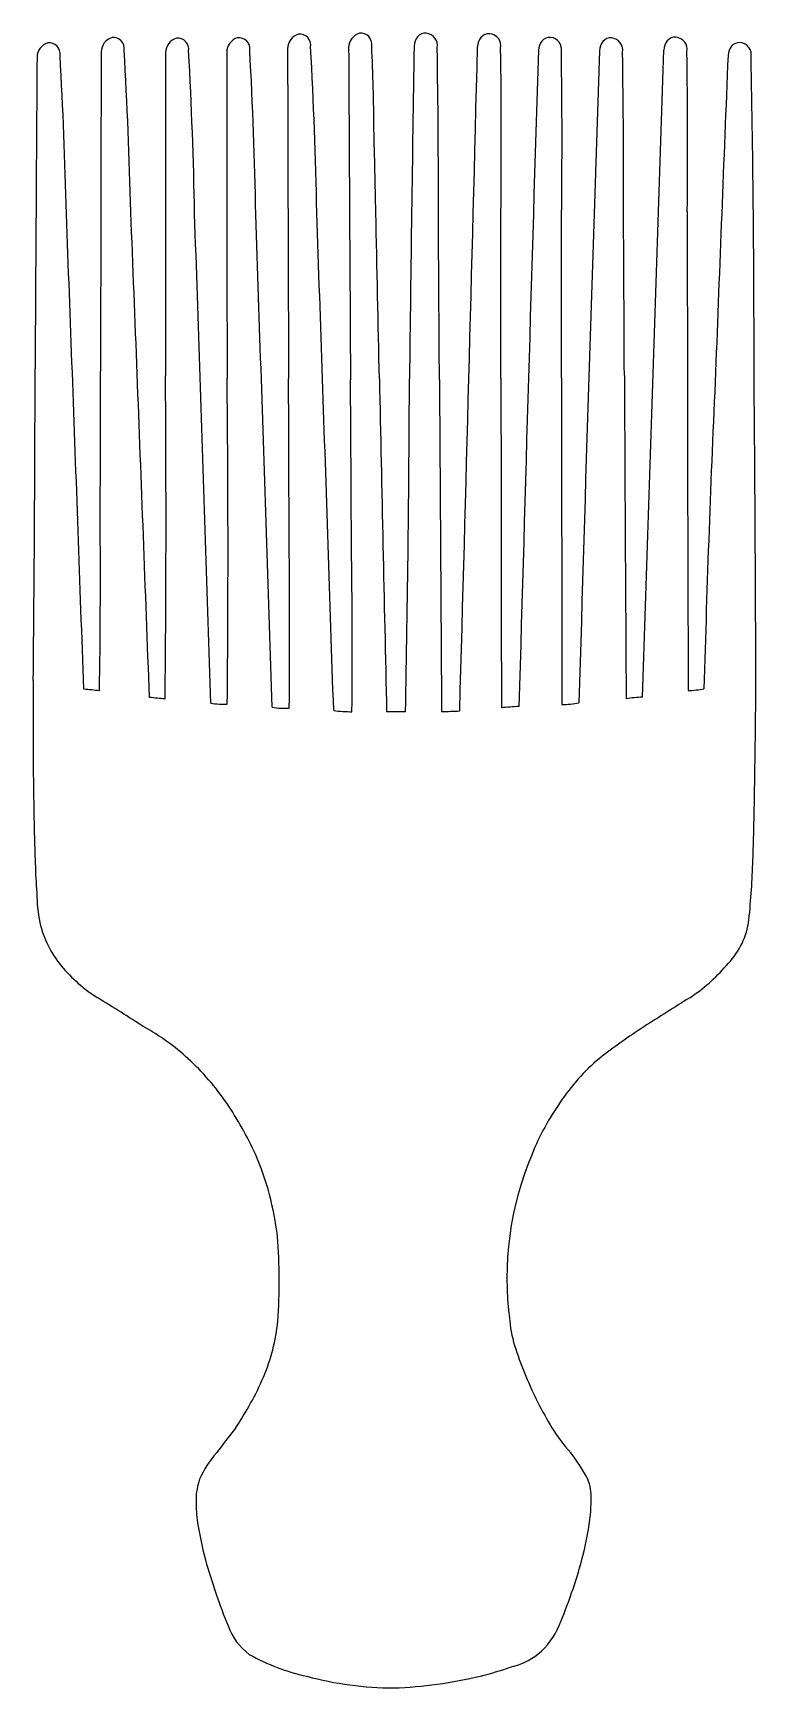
# Model space of a CAD drawing. Extents: x 0 to 77, y 15 to 192.
import ezdxf

# ---------------------------------------------------------------- set-up
doc = ezdxf.new("R2010")
doc.units = 0

msp = doc.modelspace()

# ---------------------------------------------------------------- linework, layer by layer
at = {"layer": '_____1', "color": 0}
for centre, radius, start, end in [((2.17718, 189.19804), 1.67237, 107.77518, 178.4731), ((1.77306, 189.59171), 1.20358, -8.04332, 95.07307), ((9.02897, 189.76973), 1.67289, 107.77463, 178.44578), ((8.62652, 190.16593), 1.20172, -8.14831, 95.16726), ((15.91054, 189.69453), 1.67254, 107.77208, 178.4731), ((15.50822, 190.08995), 1.20218, -8.10287, 95.16307), ((22.43944, 189.74122), 1.67305, 107.78135, 178.44578), ((22.04589, 190.14586), 1.19427, -8.60855, 95.64025), ((28.93832, 190.12514), 1.67221, 107.76084, 178.4731), ((28.54494, 190.52846), 1.1949, -8.57003, 95.60566), ((35.46073, 190.22813), 1.67262, 107.79041, 178.4731), ((35.05611, 190.62196), 1.20353, -8.04133, 95.07318), ((42.61937, 190.32642), 1.84333, 143.39663, 176.24635), ((41.98865, 190.7004), 1.11658, 85.18917, 139.50118), ((41.95731, 190.5128), 1.30624, -10.94447, 84.50956), ((49.40112, 190.26414), 1.84618, 143.45024, 176.24635), ((48.76853, 190.63567), 1.11948, 85.28707, 139.44152), ((48.7329, 190.44939), 1.30821, -10.85583, 84.4023), ((55.87883, 189.88001), 1.83798, 143.34683, 176.29123), ((55.25986, 190.23605), 1.13197, 85.58775, 139.09785), ((55.2206, 190.06343), 1.30735, -10.8695, 84.45415), ((62.40972, 189.82939), 1.83978, 143.38027, 176.29123), ((61.78831, 190.18676), 1.13097, 85.57607, 139.12853), ((61.74677, 190.01139), 1.30932, -10.79769, 84.35526), ((69.28701, 189.90195), 1.83575, 143.30554, 176.29123), ((68.66381, 190.27406), 1.11615, 85.17562, 139.50305), ((68.63024, 190.08454), 1.30795, -10.85151, 84.40872), ((75.51589, 189.69579), 1.1184, 85.25469, 139.46321), ((75.48044, 189.50833), 1.3083, -10.8392, 84.38675), ((30701.81478, -14.03533), 30701.98234, 179.62064, 179.68271), ((-509.42033, 160.3945), 513.20677, 1.35364, 3.24258), ((37103.33232, 101.07484), 37096.08177, 179.86294, 179.91561), ((-542.08109, 158.56514), 552.79145, 1.46814, 3.25946), ((22123.07973, 162.36447), 22108.85808, 179.92906, 180.01846), ((-451.42677, 164.05473), 468.83922, 1.03395, 3.1626), ((28618.92271, 204.35732), 28598.15942, 180.02919, 180.09891), ((-453.59957, 163.74883), 477.54653, 1.04343, 3.14724), ((23586.46264, 243.23133), 23559.25569, 180.12905, 180.21467), ((-461.84048, 163.22167), 492.315, 1.09645, 3.15885), ((27661.42945, 325.6978), 27627.97267, 180.28085, 180.35436), ((-153.60633, 180.86739), 190.09599, 0.21257, 2.89055), ((7399.35715, 69.66812), 7359.56828, 179.05967, 179.33639), ((-826.86242, 174.99694), 870.23616, -0.16075, 1.00528), ((-29146.27186, 941.56356), 29203.49334, 358.38687, 358.52606), ((-636.81574, 180.25359), 686.9055, -0.63817, 0.82992), ((31265.37251, -766.92244), 31225.9937, 178.24389, 178.37249), ((-588.42387, 180.25352), 644.99927, -0.69747, 0.84955), ((14582.14996, -302.21044), 14529.91378, 178.0589, 178.33361), ((-734.52092, 176.09219), 797.67103, -0.25653, 0.98223), ((-145622.07122, 4972.60343), 145768.00464, 358.09265, 358.11981), ((-580.85194, 180.03973), 650.84051, -0.6381, 0.86264), ((11304.42111, -270.8078), 11239.54229, 177.65312, 177.82562), ((76.1449, 189.32377), 1.84256, 143.38723, 176.24635), ((-1612.12483, 156.4675), 1689.2086, -0.02603, 1.11243), ((-4691.80192, 69.9852), 4729.60682, 1.24423, 1.35193), ((-18537.09118, -534.89616), 18554.22505, 2.13278, 2.18504), ((-17448.49804, -518.3945), 17472.70076, 2.21021, 2.26689), ((-19240.4352, -493.09844), 19269.27079, 1.92775, 1.97955), ((-17514.31347, -433.63314), 17548.65044, 1.92196, 1.97922), ((-19283.46086, -506.13961), 19325.76941, 1.96027, 2.01282), ((-23030.49137, -335.38412), 23072.77571, 1.21762, 1.26177), ((-91691.40674, -409.98282), 91736.62667, 0.35277, 0.36384), ((-34532.95991, 150.74012), 34583.01398, 0.00705, 0.03622), ((-544272.78843, 182.85849), 544329.31615, 359.99707, 359.9989), ((-58916.60236, -140.00633), 58980.5725, 0.28684, 0.3036), ((371832.96657, 462.92364), 371763.13158, 180.04471, 180.04734), ((-3700.05304, 161.30396), 3700.36007, 359.40262, 359.91761), ((-14231.23234, -374.23105), 14245.36981, 1.99543, 2.13154), ((-18328.50379, 181.04447), 18335.81208, 359.86757, 359.92085), ((-26414.58043, -868.28466), 26445.60703, 2.14365, 2.21854), ((9638.81466, 165.7995), 9568.85805, 180.06023, 180.2644), ((1876.18406, 72.68636), 1805.11923, 177.36634, 178.44044), ((-6948.79644, 97.72115), 7026.11926, 0.1991, 0.47281), ((-1900.95547, 139.86427), 1915.24001, 359.42802, 360.46004), ((-21528.77421, -573.96754), 21559.03542, 1.84538, 1.93797), ((-1641.50602, 136.84005), 1662.41099, 359.42618, 360.62552), ((-29585.09557, -839.72906), 29626.2617, 1.85614, 1.92396), ((-17994.55043, 84.79629), 18022.05932, 0.16711, 0.22308), ((-26318.665, -747.87249), 26365.12529, 1.88529, 1.96232), ((-17635.83375, 41.30344), 17670.18361, 0.31062, 0.3681), ((75513.29638, 1757.89671), 75493.24242, 181.21668, 181.24367), ((-2203.53771, 164.00763), 2243.83867, 358.85996, 359.7676), ((40187.19571, 399.69789), 40144.46135, 180.34947, 180.40003), ((17348.7776, 161.81693), 17298.72514, 180.02258, 180.13919), ((16444.29809, 154.68998), 16387.7711, 179.99898, 180.12077), ((28557.69539, 297.69289), 28494.82032, 180.28638, 180.35574), ((-702.59798, 133.66286), 709.87491, 359.0276, 360.40363), ((-805.03865, 127.86481), 832.52503, 359.442, 360.65341), ((-670.02166, 126.20323), 704.19614, 359.44457, 360.88656), ((532.21884, 118.02856), 532.132, 179.53717, 180.90891), ((46.39061, 122.327), 46.28641, 179.50894, 180), ((-2020.53227, 142.72699), 2097.91371, 359.09164, 359.43766), ((-3.4462, 27.1169), 95.09387, 83.58733, 84.60225), ((-167.83552, -1690.41995), 1820.28863, 84.26096, 84.31377), ((20.51401, 130.66208), 10.4754, 262.13191, 271.68264), ((55.85532, 137.64314), 17.50897, 272.31774, 278.2939), ((66.22253, 100.62784), 20.34006, 92.96337, 97.90739), ((69.35291, 136.69466), 15.06919, 272.68378, 279.08953), ((27.0549, 128.54091), 8.79255, 260.61686, 272.55528), ((34.61658, 141.79355), 22.42178, 263.7837, 268.78565), ((38.8104, -128.63436), 248.00067, 89.75825, 90.22472), ((43.5287, 164.73739), 45.32096, 270.23275, 272.68012), ((53.39171, 91.0133), 28.96724, 92.80211, 96.51796), ((251.4731, 112.75363), 251.33925, 180.7218, 182.17393), ((-367.42282, 118.3527), 444.62939, 358.0387, 358.85505), ((105.43243, 106.80522), 105.17883, 181.95365, 183.6889), ((-16.48077, 106.59882), 93.49103, 353.99584, 357.87703), ((21.07109, 100.57953), 20.60668, 181.50553, 190.3622), ((11.97745, 99.55916), 11.4952, 193.51363, 219.43332), ((68.08732, 98.35206), 8.54856, 314.72271, 349.67306), ((15.85552, 102.85943), 16.58697, 219.72947, 237.7252), ((60.47667, 103.8501), 17.87681, 303.02148, 319.66034), ((-84.16859, -62.05659), 176.2945, 56.96881, 58.86014), ((564.60633, -698.38235), 929.6081, 122.12876, 122.48732), ((-0.5668, 63.37014), 25.62683, 47.78964, 60.8173), ((107.52643, 21.35215), 77.00793, 123.25155, 127.5787), ((-3.30622, 60.8517), 29.33463, 34.85656, 47.13137), ((75.31025, 65.02678), 22.77475, 130.35503, 146.21284), ((-12.24996, 55.49719), 39.74044, 24.76014, 33.82171), ((80.11012, 61.15356), 28.92313, 145.12361, 157.60708), ((-4.53708, 59.86955), 30.91423, 6.56446, 23.38834), ((84.68345, 58.93117), 33.99967, 157.08033, 187.71187), ((-29.83329, 58.60343), 56.2131, 355.64762, 364.89868), ((6.22171, 56.24604), 20.08687, 336.84188, 354.54759), ((63.04573, 55.38131), 12.09689, 184.80174, 199.44912), ((76.6812, 58.96363), 26.17291, 196.90387, 203.66914), ((-5.93135, 61.68723), 33.40128, 325.80763, 336.45879), ((91.41981, 64.55317), 41.92322, 202.57909, 211.02601), ((8502.804, -6427.0461), 10667.22075, 142.66116, 142.6791), ((73.31697, 54.26304), 21.11272, 212.41763, 221.48903), ((27.23224, 33.43641), 10.1852, 137.93533, 156.77239), ((41.36396, 27.81822), 20.38713, 28.29036, 37.66753), ((24.45855, 35.16269), 6.97292, 160.82222, 178.74491), ((55.08887, 35.67157), 4.59792, -4.12046, 23.16773), ((45.02389, 35.10605), 14.6529, -7.6154, 0.91948), ((34.71195, 35.21806), 17.22493, 179.67611, 186.94196), ((55.40056, 38.60215), 38.18054, 188.2308, 194.78695), ((30.85455, 36.63414), 28.90206, 344.45, 353.10453), ((81.98697, 46.82564), 65.99559, 195.79896, 202.27984), ((6.11681, 43.10907), 54.47153, 337.00829, 344.86416), ((27.14229, 24.04725), 6.61558, 199.81476, 233.17614), ((49.20662, 24.69673), 7.61382, 309.02657, 337.90305), ((34.23573, 38.64119), 22.75713, 240.92613, 257.52093), ((49.205, 25.16597), 7.9848, 283.19468, 306.91494), ((38.70711, 51.41445), 36.23041, 254.98085, 269.83118), ((36.99893, 61.33992), 46.18349, 271.98716, 283.61811), ((40.13986, 48.26499), 32.73663, 283.66335, 289.42582)]:
    msp.add_arc(centre, radius, start, end, dxfattribs=at)

doc.saveas('drawing.dxf')
